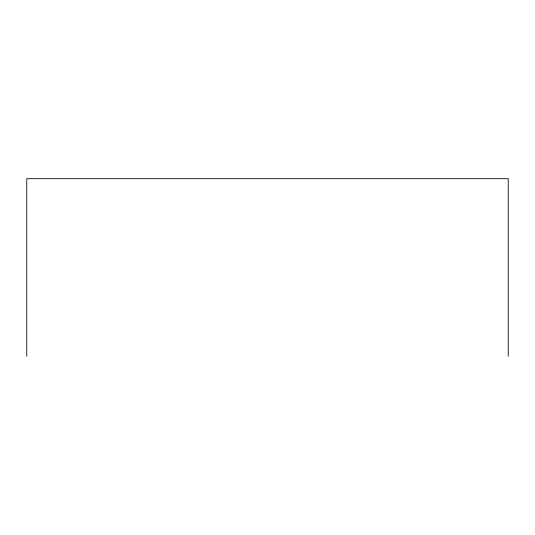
<?xml version="1.0" encoding="UTF-8"?>
<svg xmlns="http://www.w3.org/2000/svg" width="535" height="535" viewBox="0 0 535 535"><rect width="100%" height="100%" fill="white"/><g stroke="black" fill="none" stroke-linecap="round" stroke-linejoin="round"><path stroke-width="0.8" d="M508.25 356.297L508.25 178.703L26.75 178.703L26.75 356.297"/></g></svg>
